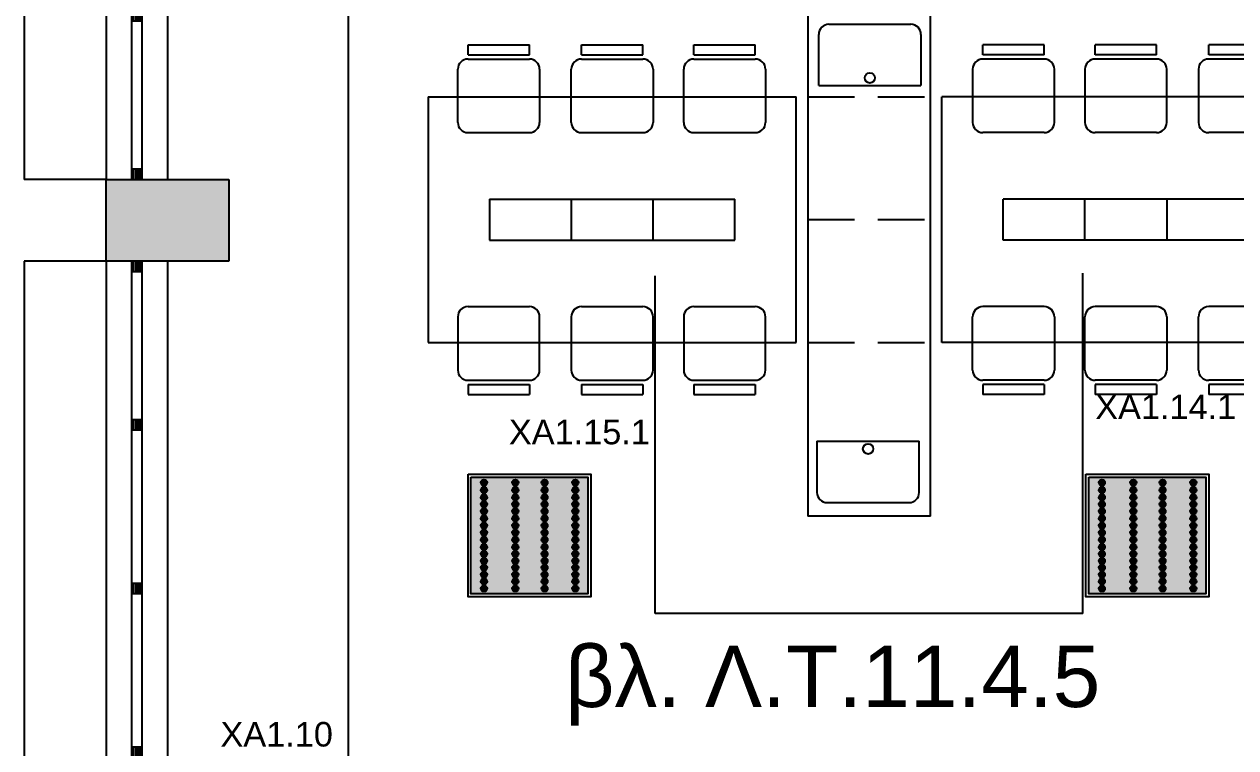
# Model space of a CAD drawing. Header units: metres. Extents: x 0 to 132, y -109 to 310.
# Drawn here: x 21.62 to 27.54, y 116.63 to 120.16 of the extents above; entities that cross this region are included whole.
import ezdxf

# ---------------------------------------------------------------- set-up
doc = ezdxf.new("R2010")
doc.units = ezdxf.units.M
doc.header["$LTSCALE"] = 0.036
doc.linetypes.add('HIDDEN', pattern=[9.525, 6.35, -3.175])
doc.layers.get('Defpoints').update_dxf_attribs({"color": 252})
for name, color, linetype in [('arxitektonika', 254, 'Continuous'), ('DIMBLK', 252, 'Continuous'), ('electext', 20, 'Continuous'), ('Epipla', 252, 'Continuous'), ('HLEK_FL001_SYMBOLS', 230, 'Continuous'), ('mihanologika text', 20, 'Continuous'), ('Parathira', 252, 'Continuous')]:
    doc.layers.add(name, color=color, linetype=linetype)
doc.styles.add('COMU-N', font='arial.ttf')
doc.styles.get("Standard").update_dxf_attribs({"font": 'arial.ttf'})
doc.dimstyles.new('CADWDOT', dxfattribs={"dimscale": 0.1, "dimtxt": 1.8, "dimasz": 0.08, "dimexe": 2, "dimexo": 0, "dimgap": 0.09, "dimtad": 0, "dimrnd": 0.001, "dimzin": 0, "dimdsep": 46, "dimtxsty": 'Standard', "dimblk1": 'ARTDIM', "dimblk2": 'ARTDIM', "dimsah": 1, "dimcen": 0.09, "dimdle": 0.05, "dimse1": 1, "dimse2": 1, "dimadec": 0, "dimazin": 0, "dimtfac": 1, "dimtmove": 0, "dimatfit": 3, "dimldrblk": 'ARTDIM', "dimfxl": 2, "dimtvp": 0.9999, "dimtolj": 1, "dimtzin": 0, "dimarcsym": 0})

# ---------------------------------------------------------------- blocks, each defined once
blk = doc.blocks.new('A$C3D465094')
at = {"layer": 'Parathira'}
for p, q in [((0.175, 0), (0.175, -3.2)), ((0.225, 0), (0.175, 0)), ((0.175, 0), (0.175, -0.05)), ((0.185, 0), (0.185, -0.05)), ((0.195, 0), (0.195, -0.05)), ((0.205, 0), (0.205, -0.05)), ((0.215, 0), (0.215, -0.05)), ((0.225, 0), (0.225, -3.2)), ((0.225, -0.05), (0.225, 0)), ((0.175, -0.05), (0.225, -0.05)), ((0.225, -0.775), (0.175, -0.775)), ((0.175, -0.775), (0.175, -0.825)), ((0.175, -0.825), (0.225, -0.825)), ((0.185, -0.775), (0.185, -0.825)), ((0.195, -0.775), (0.195, -0.825)), ((0.205, -0.775), (0.205, -0.825)), ((0.215, -0.775), (0.215, -0.825)), ((0.225, -0.825), (0.225, -0.775)), ((0.225, -1.575), (0.175, -1.575)), ((0.175, -1.575), (0.175, -1.625)), ((0.185, -1.575), (0.185, -1.625)), ((0.195, -1.575), (0.195, -1.625)), ((0.205, -1.575), (0.205, -1.625)), ((0.215, -1.575), (0.215, -1.625)), ((0.225, -1.625), (0.225, -1.575)), ((0.175, -1.625), (0.225, -1.625)), ((0.225, -2.375), (0.175, -2.375)), ((0.175, -2.375), (0.175, -2.425)), ((0.175, -2.425), (0.225, -2.425)), ((0.185, -2.375), (0.185, -2.425)), ((0.195, -2.375), (0.195, -2.425)), ((0.205, -2.375), (0.205, -2.425)), ((0.215, -2.375), (0.215, -2.425)), ((0.225, -2.425), (0.225, -2.375)), ((0.225, -3.15), (0.175, -3.15)), ((0.175, -3.15), (0.175, -3.2)), ((0.185, -3.15), (0.185, -3.2)), ((0.195, -3.15), (0.195, -3.2)), ((0.205, -3.15), (0.205, -3.2)), ((0.215, -3.15), (0.215, -3.2)), ((0.225, -3.2), (0.225, -3.15)), ((0.175, -3.2), (0.225, -3.2))]:
    blk.add_line(p, q, dxfattribs=at)
blk = doc.blocks.new('A$C03CF2789')
at = {"layer": 'Epipla'}
for p, q in [((3.4314, -0.3466), (3.4314, -8.6466)), ((4.0314, -8.6466), (4.0314, -0.3466)), ((3.5355, -6.2418), (3.9355, -6.2418)), ((3.4855, -6.5418), (3.4855, -6.2918)), ((3.9855, -6.2918), (3.9855, -6.5418)), ((1.7703, -6.3417), (2.0703, -6.3417)), ((1.7703, -6.3917), (2.0703, -6.3917)), ((2.3253, -6.3417), (2.6253, -6.3417)), ((2.3253, -6.3917), (2.6253, -6.3917)), ((2.875, -6.3417), (3.175, -6.3417)), ((2.875, -6.3917), (3.175, -6.3917)), ((4.5878, -6.3417), (4.2878, -6.3417)), ((4.5878, -6.3917), (4.2878, -6.3917)), ((5.1374, -6.3417), (4.8374, -6.3417)), ((5.1374, -6.3917), (4.8374, -6.3917)), ((5.6924, -6.3417), (5.3924, -6.3417)), ((5.6924, -6.3917), (5.3924, -6.3917)), ((1.7703, -6.4117), (2.0703, -6.4117)), ((2.3253, -6.4117), (2.6253, -6.4117)), ((2.875, -6.4117), (3.175, -6.4117)), ((4.5878, -6.4117), (4.2878, -6.4117)), ((5.1374, -6.4117), (4.8374, -6.4117)), ((5.6924, -6.4117), (5.3924, -6.4117)), ((1.7203, -6.7217), (1.7203, -6.4617)), ((2.1203, -6.4617), (2.1203, -6.7217)), ((2.2753, -6.7217), (2.2753, -6.4617)), ((2.6753, -6.4617), (2.6753, -6.7217)), ((2.825, -6.7217), (2.825, -6.4617)), ((3.225, -6.4617), (3.225, -6.7217)), ((4.2378, -6.4617), (4.2378, -6.7217)), ((4.6378, -6.7217), (4.6378, -6.4617)), ((4.7874, -6.4617), (4.7874, -6.7217)), ((5.1874, -6.7217), (5.1874, -6.4617)), ((5.3424, -6.4617), (5.3424, -6.7217)), ((3.4855, -6.5418), (3.9855, -6.5418)), ((1.5753, -6.5969), (3.3753, -6.5969)), ((1.5753, -6.5969), (1.5753, -7.7969)), ((3.3753, -7.7969), (3.3753, -6.5969)), ((4.0874, -7.7969), (4.0874, -6.5969)), ((5.8874, -6.5969), (4.0874, -6.5969)), ((1.7703, -6.7717), (2.0703, -6.7717)), ((2.3253, -6.7717), (2.6253, -6.7717)), ((2.875, -6.7717), (3.175, -6.7717)), ((4.5878, -6.7717), (4.2878, -6.7717)), ((5.1374, -6.7717), (4.8374, -6.7717)), ((5.6924, -6.7717), (5.3924, -6.7717)), ((1.8753, -7.0969), (1.8753, -7.2969)), ((1.8753, -7.0969), (3.0753, -7.0969)), ((2.2753, -7.0969), (2.2753, -7.2969)), ((2.6753, -7.2969), (2.6753, -7.0969)), ((3.0753, -7.2969), (3.0753, -7.0969)), ((5.5874, -7.0969), (4.3874, -7.0969)), ((4.3874, -7.2969), (4.3874, -7.0969)), ((4.7874, -7.2969), (4.7874, -7.0969)), ((5.1874, -7.0969), (5.1874, -7.2969)), ((1.8753, -7.2969), (3.0753, -7.2969)), ((5.5874, -7.2969), (4.3874, -7.2969)), ((1.7703, -7.6221), (2.0703, -7.6221)), ((2.3253, -7.6221), (2.6253, -7.6221)), ((2.875, -7.6221), (3.175, -7.6221)), ((4.5878, -7.6221), (4.2878, -7.6221)), ((5.1374, -7.6221), (4.8374, -7.6221)), ((5.6924, -7.6221), (5.3924, -7.6221)), ((1.7203, -7.6721), (1.7203, -7.9321)), ((2.1203, -7.9321), (2.1203, -7.6721)), ((2.2753, -7.6721), (2.2753, -7.9321)), ((2.6753, -7.9321), (2.6753, -7.6721)), ((2.825, -7.6721), (2.825, -7.9321)), ((3.225, -7.9321), (3.225, -7.6721)), ((4.2378, -7.9321), (4.2378, -7.6721)), ((4.6378, -7.6721), (4.6378, -7.9321)), ((4.7874, -7.9321), (4.7874, -7.6721)), ((5.1874, -7.6721), (5.1874, -7.9321)), ((5.3424, -7.9321), (5.3424, -7.6721)), ((1.5753, -7.7969), (3.3753, -7.7969)), ((5.8874, -7.7969), (4.0874, -7.7969)), ((1.7703, -7.9821), (2.0703, -7.9821)), ((2.3253, -7.9821), (2.6253, -7.9821)), ((2.875, -7.9821), (3.175, -7.9821)), ((4.5878, -7.9821), (4.2878, -7.9821)), ((5.1374, -7.9821), (4.8374, -7.9821)), ((5.6924, -7.9821), (5.3924, -7.9821)), ((1.7703, -8.0021), (2.0703, -8.0021)), ((1.7703, -8.0521), (2.0703, -8.0521)), ((2.3253, -8.0021), (2.6253, -8.0021)), ((2.3253, -8.0521), (2.6253, -8.0521)), ((2.875, -8.0021), (3.175, -8.0021)), ((2.875, -8.0521), (3.175, -8.0521)), ((4.5878, -8.0021), (4.2878, -8.0021)), ((4.5878, -8.0521), (4.2878, -8.0521)), ((5.1374, -8.0021), (4.8374, -8.0021)), ((5.1374, -8.0521), (4.8374, -8.0521)), ((5.6924, -8.0021), (5.3924, -8.0021)), ((5.6924, -8.0521), (5.3924, -8.0521)), ((3.4767, -8.2803), (3.4767, -8.5303)), ((3.4767, -8.2803), (3.9767, -8.2803)), ((3.9767, -8.5303), (3.9767, -8.2803)), ((3.5267, -8.5803), (3.9267, -8.5803)), ((4.0314, -8.6466), (3.4314, -8.6466))]:
    blk.add_line(p, q, dxfattribs=at)
at = {"layer": 'Epipla', "linetype": 'HIDDEN'}
for p, q in [((3.4314, -6.5969), (4.0314, -6.5969)), ((3.4314, -7.1969), (4.0314, -7.1969)), ((3.4314, -7.7969), (4.0314, -7.7969))]:
    blk.add_line(p, q, dxfattribs=at)
at = {"layer": 'Epipla'}
for points in [[(1.7703, -6.3917), (1.7703, -6.3417)], [(2.0703, -6.3917), (2.0703, -6.3417)], [(2.3253, -6.3917), (2.3253, -6.3417)], [(2.6253, -6.3917), (2.6253, -6.3417)], [(2.875, -6.3917), (2.875, -6.3417)], [(3.175, -6.3917), (3.175, -6.3417)], [(4.2878, -6.3917), (4.2878, -6.3417)], [(4.5878, -6.3917), (4.5878, -6.3417)], [(4.8374, -6.3917), (4.8374, -6.3417)], [(5.1374, -6.3917), (5.1374, -6.3417)], [(5.3924, -6.3917), (5.3924, -6.3417)], [(1.7703, -8.0021), (1.7703, -8.0521)], [(2.0703, -8.0021), (2.0703, -8.0521)], [(2.3253, -8.0021), (2.3253, -8.0521)], [(2.6253, -8.0021), (2.6253, -8.0521)], [(2.875, -8.0021), (2.875, -8.0521)], [(3.175, -8.0021), (3.175, -8.0521)], [(4.2878, -8.0021), (4.2878, -8.0521)], [(4.5878, -8.0021), (4.5878, -8.0521)], [(4.8374, -8.0021), (4.8374, -8.0521)], [(5.1374, -8.0021), (5.1374, -8.0521)], [(5.3924, -8.0021), (5.3924, -8.0521)]]:
    blk.add_lwpolyline(points, dxfattribs=at)
for centre in [(3.7355, -6.5043), (3.7267, -8.3178)]:
    blk.add_circle(centre, 0.025, dxfattribs=at)
for centre, start, end in [((3.5355, -6.2918), 90, 180), ((3.9355, -6.2918), 0, 90), ((1.7703, -6.4617), 90, 180), ((2.0703, -6.4617), 0, 90), ((2.3253, -6.4617), 90, 180), ((2.6253, -6.4617), 0, 90), ((2.875, -6.4617), 90, 180), ((3.175, -6.4617), 0, 90), ((4.2878, -6.4617), 90, 180), ((4.5878, -6.4617), 0, 90), ((4.8374, -6.4617), 90, 180), ((5.1374, -6.4617), 0, 90), ((5.3924, -6.4617), 90, 180), ((1.7703, -6.7217), 180, 270), ((2.0703, -6.7217), 270, 0), ((2.3253, -6.7217), 180, 270), ((2.6253, -6.7217), 270, 0), ((2.875, -6.7217), 180, 270), ((3.175, -6.7217), 270, 0), ((4.2878, -6.7217), 180, 270), ((4.5878, -6.7217), 270, 0), ((4.8374, -6.7217), 180, 270), ((5.1374, -6.7217), 270, 0), ((5.3924, -6.7217), 180, 270), ((1.7703, -7.6721), 90, 180), ((2.0703, -7.6721), 0, 90), ((2.3253, -7.6721), 90, 180), ((2.6253, -7.6721), 0, 90), ((2.875, -7.6721), 90, 180), ((3.175, -7.6721), 0, 90), ((4.2878, -7.6721), 90, 180), ((4.5878, -7.6721), 0, 90), ((4.8374, -7.6721), 90, 180), ((5.1374, -7.6721), 0, 90), ((5.3924, -7.6721), 90, 180), ((1.7703, -7.9321), 180, 270), ((2.0703, -7.9321), 270, 0), ((2.3253, -7.9321), 180, 270), ((2.6253, -7.9321), 270, 0), ((2.875, -7.9321), 180, 270), ((3.175, -7.9321), 270, 0), ((4.2878, -7.9321), 180, 270), ((4.5878, -7.9321), 270, 0), ((4.8374, -7.9321), 180, 270), ((5.1374, -7.9321), 270, 0), ((5.3924, -7.9321), 180, 270), ((3.5267, -8.5303), 180, 270), ((3.9267, -8.5303), 270, 0)]:
    blk.add_arc(centre, 0.05, start, end, dxfattribs=at)
blk = doc.blocks.new('ARTDIM')
at = {"layer": 'DIMBLK'}
for p, q in [((0, -24.9975), (0, 24.9975)), ((-24.9975, 0), (24.9975, 0))]:
    blk.add_line(p, q, dxfattribs=at)
blk.add_circle((0, 0), 8.25, dxfattribs=at)
blk = doc.blocks.new('*D451')
at = {"layer": 'arxitektonika', "color": 0, "lineweight": -2}
blk.add_line((23.2019, 126.1474), (23.2019, 115.8134), dxfattribs=at)
at = {"layer": 'Defpoints', "color": 0, "transparency": 16777216}
for p in [(25.9182, 126.1554), (23.2019, 115.8054), (25.9182, 115.8054)]:
    blk.add_point(p, dxfattribs=at)
at = {"layer": 'arxitektonika', "color": 0, "lineweight": -2, "xscale": 0.008, "yscale": 0.008, "zscale": 0.008}
for p, rotation in [((23.2019, 126.1554), 90), ((23.2019, 115.8054), 270)]:
    blk.add_blockref('ARTDIM', p, dxfattribs=dict(at, rotation=rotation))
at = {"layer": 'arxitektonika', "color": 0, "insert": (23.0219, 120.9804), "char_height": 0.18, "attachment_point": 5, "rotation": 90}
blk.add_mtext('\\A1;10.35', dxfattribs=at)
blk = doc.blocks.new('panel led 4x16W 60x60cm acrylic')
at = {"layer": 'HLEK_FL001_SYMBOLS', "linetype": 'Continuous', "lineweight": 0}
h = blk.add_hatch(color=201, dxfattribs=at)
h.dxf.hatch_style = 1
h.paths.add_polyline_path([(45.4184, 65.5575), (45.4184, 64.9863), (45.9896, 64.9863), (45.9896, 65.5575)])
h.paths.add_polyline_path([(45.6208, 65.3554, -1), (45.6508, 65.3554, -1)], flags=16)
h.paths.add_polyline_path([(45.6208, 65.3904, -1), (45.6508, 65.3904, -1)], flags=16)
h.paths.add_polyline_path([(45.7936, 65.3554, -1), (45.7636, 65.3554, -1)], flags=16)
h.paths.add_polyline_path([(45.7636, 65.3904, -1), (45.7936, 65.3904, -1)], flags=16)
h.paths.add_polyline_path([(45.6508, 65.3202, -1), (45.6208, 65.3202, -1)], flags=16)
h.paths.add_polyline_path([(45.7936, 65.3202, -1), (45.7636, 65.3202, -1)], flags=16)
h.paths.add_polyline_path([(45.6208, 65.4249, -1), (45.6508, 65.4249, -1)], flags=16)
h.paths.add_polyline_path([(45.7636, 65.4249, -1), (45.7936, 65.4249, -1)], flags=16)
h.paths.add_polyline_path([(45.6508, 65.2864, -1), (45.6208, 65.2864, -1)], flags=16)
h.paths.add_polyline_path([(45.7936, 65.2864, -1), (45.7636, 65.2864, -1)], flags=16)
h.paths.add_polyline_path([(45.6208, 65.4586, -1), (45.6508, 65.4586, -1)], flags=16)
h.paths.add_polyline_path([(45.7636, 65.4586, -1), (45.7936, 65.4586, -1)], flags=16)
h.paths.add_polyline_path([(45.6508, 65.2511, -1), (45.6208, 65.2511, -1)], flags=16)
h.paths.add_polyline_path([(45.7936, 65.2511, -1), (45.7636, 65.2511, -1)], flags=16)
h.paths.add_polyline_path([(45.6208, 65.4943, -1), (45.6508, 65.4943, -1)], flags=16)
h.paths.add_polyline_path([(45.7636, 65.4943, -1), (45.7936, 65.4943, -1)], flags=16)
h.paths.add_polyline_path([(45.6508, 65.2158, -1), (45.6208, 65.2158, -1)], flags=16)
h.paths.add_polyline_path([(45.7936, 65.2158, -1), (45.7636, 65.2158, -1)], flags=16)
h.paths.add_polyline_path([(45.6208, 65.531, -1), (45.6508, 65.531, -1)], flags=16)
h.paths.add_polyline_path([(45.7636, 65.531, -1), (45.7936, 65.531, -1)], flags=16)
h.paths.add_polyline_path([(45.6508, 65.1817, -1), (45.6208, 65.1817, -1)], flags=16)
h.paths.add_polyline_path([(45.7936, 65.1817, -1), (45.7636, 65.1817, -1)], flags=16)
h.paths.add_polyline_path([(45.4672, 65.3554, -1), (45.4972, 65.3554, -1)], flags=16)
h.paths.add_polyline_path([(45.4672, 65.3904, -1), (45.4972, 65.3904, -1)], flags=16)
h.paths.add_polyline_path([(45.4972, 65.3202, -1), (45.4672, 65.3202, -1)], flags=16)
h.paths.add_polyline_path([(45.6508, 65.1482, -1), (45.6208, 65.1482, -1)], flags=16)
h.paths.add_polyline_path([(45.9441, 65.3554, -1), (45.9141, 65.3554, -1)], flags=16)
h.paths.add_polyline_path([(45.9441, 65.3904, -1), (45.9141, 65.3904, -1)], flags=16)
h.paths.add_polyline_path([(45.7936, 65.1482, -1), (45.7636, 65.1482, -1)], flags=16)
h.paths.add_polyline_path([(45.4672, 65.4249, -1), (45.4972, 65.4249, -1)], flags=16)
h.paths.add_polyline_path([(45.9441, 65.3202, -1), (45.9141, 65.3202, -1)], flags=16)
h.paths.add_polyline_path([(45.4972, 65.2864, -1), (45.4672, 65.2864, -1)], flags=16)
h.paths.add_polyline_path([(45.9141, 65.4249, -1), (45.9441, 65.4249, -1)], flags=16)
h.paths.add_polyline_path([(45.9441, 65.2864, -1), (45.9141, 65.2864, -1)], flags=16)
h.paths.add_polyline_path([(45.4672, 65.4586, -1), (45.4972, 65.4586, -1)], flags=16)
h.paths.add_polyline_path([(45.9141, 65.4586, -1), (45.9441, 65.4586, -1)], flags=16)
h.paths.add_polyline_path([(45.4972, 65.2511, -1), (45.4672, 65.2511, -1)], flags=16)
h.paths.add_polyline_path([(45.9441, 65.2511, -1), (45.9141, 65.2511, -1)], flags=16)
h.paths.add_polyline_path([(45.4672, 65.4943, -1), (45.4972, 65.4943, -1)], flags=16)
h.paths.add_polyline_path([(45.6508, 65.1152, -1), (45.6208, 65.1152, -1)], flags=16)
h.paths.add_polyline_path([(45.7936, 65.1152, -1), (45.7636, 65.1152, -1)], flags=16)
h.paths.add_polyline_path([(45.9141, 65.4943, -1), (45.9441, 65.4943, -1)], flags=16)
h.paths.add_polyline_path([(45.4972, 65.2158, -1), (45.4672, 65.2158, -1)], flags=16)
h.paths.add_polyline_path([(45.9441, 65.2158, -1), (45.9141, 65.2158, -1)], flags=16)
h.paths.add_polyline_path([(45.4672, 65.531, -1), (45.4972, 65.531, -1)], flags=16)
h.paths.add_polyline_path([(45.9141, 65.531, -1), (45.9441, 65.531, -1)], flags=16)
h.paths.add_polyline_path([(45.4972, 65.1817, -1), (45.4672, 65.1817, -1)], flags=16)
h.paths.add_polyline_path([(45.9441, 65.1817, -1), (45.9141, 65.1817, -1)], flags=16)
h.paths.add_polyline_path([(45.6508, 65.0811, -1), (45.6208, 65.0811, -1)], flags=16)
h.paths.add_polyline_path([(45.7936, 65.0811, -1), (45.7636, 65.0811, -1)], flags=16)
h.paths.add_polyline_path([(45.4972, 65.1482, -1), (45.4672, 65.1482, -1)], flags=16)
h.paths.add_polyline_path([(45.9441, 65.1482, -1), (45.9141, 65.1482, -1)], flags=16)
h.paths.add_polyline_path([(45.6508, 65.048, -1), (45.6208, 65.048, -1)], flags=16)
h.paths.add_polyline_path([(45.7936, 65.048, -1), (45.7636, 65.048, -1)], flags=16)
h.paths.add_polyline_path([(45.4972, 65.1152, -1), (45.4672, 65.1152, -1)], flags=16)
h.paths.add_polyline_path([(45.9441, 65.1152, -1), (45.9141, 65.1152, -1)], flags=16)
h.paths.add_polyline_path([(45.6508, 65.0128, -1), (45.6208, 65.0128, -1)], flags=16)
h.paths.add_polyline_path([(45.4972, 65.0811, -1), (45.4672, 65.0811, -1)], flags=16)
h.paths.add_polyline_path([(45.7936, 65.0128, -1), (45.7636, 65.0128, -1)], flags=16)
h.paths.add_polyline_path([(45.9441, 65.0811, -1), (45.9141, 65.0811, -1)], flags=16)
h.paths.add_polyline_path([(45.4972, 65.048, -1), (45.4672, 65.048, -1)], flags=16)
h.paths.add_polyline_path([(45.9441, 65.048, -1), (45.9141, 65.048, -1)], flags=16)
h.paths.add_polyline_path([(45.4972, 65.0128, -1), (45.4672, 65.0128, -1)], flags=16)
h.paths.add_polyline_path([(45.9441, 65.0128, -1), (45.9141, 65.0128, -1)], flags=16)
h = blk.add_hatch(color=11, dxfattribs=at)
h.dxf.hatch_style = 1
h.paths.add_polyline_path([(45.4972, 65.531, 1), (45.4672, 65.531, 1)])
h = blk.add_hatch(color=11, dxfattribs=at)
h.dxf.hatch_style = 1
h.paths.add_polyline_path([(45.6508, 65.531, 1), (45.6208, 65.531, 1)])
h = blk.add_hatch(color=11, dxfattribs=at)
h.dxf.hatch_style = 1
h.paths.add_polyline_path([(45.7936, 65.531, 1), (45.7636, 65.531, 1)])
h = blk.add_hatch(color=11, dxfattribs=at)
h.dxf.hatch_style = 1
h.paths.add_polyline_path([(45.9441, 65.531, 1), (45.9141, 65.531, 1)])
h = blk.add_hatch(color=11, dxfattribs=at)
h.dxf.hatch_style = 1
h.paths.add_polyline_path([(45.4972, 65.4943, 1), (45.4672, 65.4943, 1)])
h = blk.add_hatch(color=11, dxfattribs=at)
h.dxf.hatch_style = 1
h.paths.add_polyline_path([(45.4972, 65.4586, 1), (45.4672, 65.4586, 1)])
h = blk.add_hatch(color=11, dxfattribs=at)
h.dxf.hatch_style = 1
h.paths.add_polyline_path([(45.6508, 65.4943, 1), (45.6208, 65.4943, 1)])
h = blk.add_hatch(color=11, dxfattribs=at)
h.dxf.hatch_style = 1
h.paths.add_polyline_path([(45.6508, 65.4586, 1), (45.6208, 65.4586, 1)])
h = blk.add_hatch(color=11, dxfattribs=at)
h.dxf.hatch_style = 1
h.paths.add_polyline_path([(45.7936, 65.4943, 1), (45.7636, 65.4943, 1)])
h = blk.add_hatch(color=11, dxfattribs=at)
h.dxf.hatch_style = 1
h.paths.add_polyline_path([(45.7936, 65.4586, 1), (45.7636, 65.4586, 1)])
h = blk.add_hatch(color=11, dxfattribs=at)
h.dxf.hatch_style = 1
h.paths.add_polyline_path([(45.9441, 65.4943, 1), (45.9141, 65.4943, 1)])
h = blk.add_hatch(color=11, dxfattribs=at)
h.dxf.hatch_style = 1
h.paths.add_polyline_path([(45.9441, 65.4586, 1), (45.9141, 65.4586, 1)])
h = blk.add_hatch(color=11, dxfattribs=at)
h.dxf.hatch_style = 1
h.paths.add_polyline_path([(45.4972, 65.4249, 1), (45.4672, 65.4249, 1)])
h = blk.add_hatch(color=11, dxfattribs=at)
h.dxf.hatch_style = 1
h.paths.add_polyline_path([(45.6508, 65.4249, 1), (45.6208, 65.4249, 1)])
h = blk.add_hatch(color=11, dxfattribs=at)
h.dxf.hatch_style = 1
h.paths.add_polyline_path([(45.7936, 65.4249, 1), (45.7636, 65.4249, 1)])
h = blk.add_hatch(color=11, dxfattribs=at)
h.dxf.hatch_style = 1
h.paths.add_polyline_path([(45.9441, 65.4249, 1), (45.9141, 65.4249, 1)])
h = blk.add_hatch(color=11, dxfattribs=at)
h.dxf.hatch_style = 1
h.paths.add_polyline_path([(45.4972, 65.3904, 1), (45.4672, 65.3904, 1)])
h = blk.add_hatch(color=11, dxfattribs=at)
h.dxf.hatch_style = 1
h.paths.add_polyline_path([(45.4972, 65.3554, 1), (45.4672, 65.3554, 1)])
h = blk.add_hatch(color=11, dxfattribs=at)
h.dxf.hatch_style = 1
h.paths.add_polyline_path([(45.6508, 65.3904, 1), (45.6208, 65.3904, 1)])
h = blk.add_hatch(color=11, dxfattribs=at)
h.dxf.hatch_style = 1
h.paths.add_polyline_path([(45.6508, 65.3554, 1), (45.6208, 65.3554, 1)])
h = blk.add_hatch(color=11, dxfattribs=at)
h.dxf.hatch_style = 1
h.paths.add_polyline_path([(45.7936, 65.3904, 1), (45.7636, 65.3904, 1)])
h = blk.add_hatch(color=11, dxfattribs=at)
h.dxf.hatch_style = 1
h.paths.add_polyline_path([(45.7936, 65.3554, 1), (45.7636, 65.3554, 1)])
h = blk.add_hatch(color=11, dxfattribs=at)
h.dxf.hatch_style = 1
h.paths.add_polyline_path([(45.9441, 65.3904, 1), (45.9141, 65.3904, 1)])
h = blk.add_hatch(color=11, dxfattribs=at)
h.dxf.hatch_style = 1
h.paths.add_polyline_path([(45.9441, 65.3554, 1), (45.9141, 65.3554, 1)])
h = blk.add_hatch(color=11, dxfattribs=at)
h.dxf.hatch_style = 1
h.paths.add_polyline_path([(45.4972, 65.3202, 1), (45.4672, 65.3202, 1)])
h = blk.add_hatch(color=11, dxfattribs=at)
h.dxf.hatch_style = 1
h.paths.add_polyline_path([(45.4972, 65.2864, 1), (45.4672, 65.2864, 1)])
h = blk.add_hatch(color=11, dxfattribs=at)
h.dxf.hatch_style = 1
h.paths.add_polyline_path([(45.6508, 65.3202, 1), (45.6208, 65.3202, 1)])
h = blk.add_hatch(color=11, dxfattribs=at)
h.dxf.hatch_style = 1
h.paths.add_polyline_path([(45.6508, 65.2864, 1), (45.6208, 65.2864, 1)])
h = blk.add_hatch(color=11, dxfattribs=at)
h.dxf.hatch_style = 1
h.paths.add_polyline_path([(45.7936, 65.3202, 1), (45.7636, 65.3202, 1)])
h = blk.add_hatch(color=11, dxfattribs=at)
h.dxf.hatch_style = 1
h.paths.add_polyline_path([(45.7936, 65.2864, 1), (45.7636, 65.2864, 1)])
h = blk.add_hatch(color=11, dxfattribs=at)
h.dxf.hatch_style = 1
h.paths.add_polyline_path([(45.9441, 65.3202, 1), (45.9141, 65.3202, 1)])
h = blk.add_hatch(color=11, dxfattribs=at)
h.dxf.hatch_style = 1
h.paths.add_polyline_path([(45.9441, 65.2864, 1), (45.9141, 65.2864, 1)])
h = blk.add_hatch(color=11, dxfattribs=at)
h.dxf.hatch_style = 1
h.paths.add_polyline_path([(45.4972, 65.2511, 1), (45.4672, 65.2511, 1)])
h = blk.add_hatch(color=11, dxfattribs=at)
h.dxf.hatch_style = 1
h.paths.add_polyline_path([(45.6508, 65.2511, 1), (45.6208, 65.2511, 1)])
h = blk.add_hatch(color=11, dxfattribs=at)
h.dxf.hatch_style = 1
h.paths.add_polyline_path([(45.7936, 65.2511, 1), (45.7636, 65.2511, 1)])
h = blk.add_hatch(color=11, dxfattribs=at)
h.dxf.hatch_style = 1
h.paths.add_polyline_path([(45.9441, 65.2511, 1), (45.9141, 65.2511, 1)])
h = blk.add_hatch(color=11, dxfattribs=at)
h.dxf.hatch_style = 1
h.paths.add_polyline_path([(45.4972, 65.2158, 1), (45.4672, 65.2158, 1)])
h = blk.add_hatch(color=11, dxfattribs=at)
h.dxf.hatch_style = 1
h.paths.add_polyline_path([(45.4972, 65.1817, 1), (45.4672, 65.1817, 1)])
h = blk.add_hatch(color=11, dxfattribs=at)
h.dxf.hatch_style = 1
h.paths.add_polyline_path([(45.6508, 65.2158, 1), (45.6208, 65.2158, 1)])
h = blk.add_hatch(color=11, dxfattribs=at)
h.dxf.hatch_style = 1
h.paths.add_polyline_path([(45.6508, 65.1817, 1), (45.6208, 65.1817, 1)])
h = blk.add_hatch(color=11, dxfattribs=at)
h.dxf.hatch_style = 1
h.paths.add_polyline_path([(45.7936, 65.2158, 1), (45.7636, 65.2158, 1)])
h = blk.add_hatch(color=11, dxfattribs=at)
h.dxf.hatch_style = 1
h.paths.add_polyline_path([(45.7936, 65.1817, 1), (45.7636, 65.1817, 1)])
h = blk.add_hatch(color=11, dxfattribs=at)
h.dxf.hatch_style = 1
h.paths.add_polyline_path([(45.9441, 65.2158, 1), (45.9141, 65.2158, 1)])
h = blk.add_hatch(color=11, dxfattribs=at)
h.dxf.hatch_style = 1
h.paths.add_polyline_path([(45.9441, 65.1817, 1), (45.9141, 65.1817, 1)])
h = blk.add_hatch(color=11, dxfattribs=at)
h.dxf.hatch_style = 1
h.paths.add_polyline_path([(45.4972, 65.1482, 1), (45.4672, 65.1482, 1)])
h = blk.add_hatch(color=11, dxfattribs=at)
h.dxf.hatch_style = 1
h.paths.add_polyline_path([(45.4972, 65.1152, 1), (45.4672, 65.1152, 1)])
h = blk.add_hatch(color=11, dxfattribs=at)
h.dxf.hatch_style = 1
h.paths.add_polyline_path([(45.6508, 65.1482, 1), (45.6208, 65.1482, 1)])
h = blk.add_hatch(color=11, dxfattribs=at)
h.dxf.hatch_style = 1
h.paths.add_polyline_path([(45.6508, 65.1152, 1), (45.6208, 65.1152, 1)])
h = blk.add_hatch(color=11, dxfattribs=at)
h.dxf.hatch_style = 1
h.paths.add_polyline_path([(45.7936, 65.1482, 1), (45.7636, 65.1482, 1)])
h = blk.add_hatch(color=11, dxfattribs=at)
h.dxf.hatch_style = 1
h.paths.add_polyline_path([(45.7936, 65.1152, 1), (45.7636, 65.1152, 1)])
h = blk.add_hatch(color=11, dxfattribs=at)
h.dxf.hatch_style = 1
h.paths.add_polyline_path([(45.9441, 65.1482, 1), (45.9141, 65.1482, 1)])
h = blk.add_hatch(color=11, dxfattribs=at)
h.dxf.hatch_style = 1
h.paths.add_polyline_path([(45.9441, 65.1152, 1), (45.9141, 65.1152, 1)])
h = blk.add_hatch(color=11, dxfattribs=at)
h.dxf.hatch_style = 1
h.paths.add_polyline_path([(45.4972, 65.0811, 1), (45.4672, 65.0811, 1)])
h = blk.add_hatch(color=11, dxfattribs=at)
h.dxf.hatch_style = 1
h.paths.add_polyline_path([(45.4972, 65.048, 1), (45.4672, 65.048, 1)])
h = blk.add_hatch(color=11, dxfattribs=at)
h.dxf.hatch_style = 1
h.paths.add_polyline_path([(45.6508, 65.0811, 1), (45.6208, 65.0811, 1)])
h = blk.add_hatch(color=11, dxfattribs=at)
h.dxf.hatch_style = 1
h.paths.add_polyline_path([(45.6508, 65.048, 1), (45.6208, 65.048, 1)])
h = blk.add_hatch(color=11, dxfattribs=at)
h.dxf.hatch_style = 1
h.paths.add_polyline_path([(45.7936, 65.0811, 1), (45.7636, 65.0811, 1)])
h = blk.add_hatch(color=11, dxfattribs=at)
h.dxf.hatch_style = 1
h.paths.add_polyline_path([(45.7936, 65.048, 1), (45.7636, 65.048, 1)])
h = blk.add_hatch(color=11, dxfattribs=at)
h.dxf.hatch_style = 1
h.paths.add_polyline_path([(45.9441, 65.0811, 1), (45.9141, 65.0811, 1)])
h = blk.add_hatch(color=11, dxfattribs=at)
h.dxf.hatch_style = 1
h.paths.add_polyline_path([(45.9441, 65.048, 1), (45.9141, 65.048, 1)])
h = blk.add_hatch(color=11, dxfattribs=at)
h.dxf.hatch_style = 1
h.paths.add_polyline_path([(45.4972, 65.0128, 1), (45.4672, 65.0128, 1)])
h = blk.add_hatch(color=11, dxfattribs=at)
h.dxf.hatch_style = 1
h.paths.add_polyline_path([(45.6508, 65.0128, 1), (45.6208, 65.0128, 1)])
h = blk.add_hatch(color=11, dxfattribs=at)
h.dxf.hatch_style = 1
h.paths.add_polyline_path([(45.7936, 65.0128, 1), (45.7636, 65.0128, 1)])
h = blk.add_hatch(color=11, dxfattribs=at)
h.dxf.hatch_style = 1
h.paths.add_polyline_path([(45.9441, 65.0128, 1), (45.9141, 65.0128, 1)])
at = {"layer": 'HLEK_FL001_SYMBOLS'}
for points in [[(45.4043, 65.5722), (46.0043, 65.5722), (46.0043, 64.9722), (45.4043, 64.9722)], [(45.4184, 65.5575), (45.9896, 65.5575), (45.9896, 64.9863), (45.4184, 64.9863)]]:
    blk.add_lwpolyline(points, close=True, dxfattribs=at)
for centre in [(45.4822, 65.531), (45.6358, 65.531), (45.7786, 65.531), (45.9291, 65.531), (45.4822, 65.4943), (45.4822, 65.4586), (45.6358, 65.4943), (45.6358, 65.4586), (45.7786, 65.4943), (45.7786, 65.4586), (45.9291, 65.4943), (45.9291, 65.4586), (45.4822, 65.4249), (45.6358, 65.4249), (45.7786, 65.4249), (45.9291, 65.4249), (45.4822, 65.3904), (45.4822, 65.3554), (45.6358, 65.3904), (45.6358, 65.3554), (45.7786, 65.3904), (45.7786, 65.3554), (45.9291, 65.3904), (45.9291, 65.3554), (45.4822, 65.3202), (45.4822, 65.2864), (45.6358, 65.3202), (45.6358, 65.2864), (45.7786, 65.3202), (45.7786, 65.2864), (45.9291, 65.3202), (45.9291, 65.2864), (45.4822, 65.2511), (45.6358, 65.2511), (45.7786, 65.2511), (45.9291, 65.2511), (45.4822, 65.2158), (45.4822, 65.1817), (45.6358, 65.2158), (45.6358, 65.1817), (45.7786, 65.2158), (45.7786, 65.1817), (45.9291, 65.2158), (45.9291, 65.1817), (45.4822, 65.1482), (45.4822, 65.1152), (45.6358, 65.1482), (45.6358, 65.1152), (45.7786, 65.1482), (45.7786, 65.1152), (45.9291, 65.1482), (45.9291, 65.1152), (45.4822, 65.0811), (45.4822, 65.048), (45.6358, 65.0811), (45.6358, 65.048), (45.7786, 65.0811), (45.7786, 65.048), (45.9291, 65.0811), (45.9291, 65.048), (45.4822, 65.0128), (45.6358, 65.0128), (45.7786, 65.0128), (45.9291, 65.0128)]:
    blk.add_circle(centre, 0.015, dxfattribs=at)

msp = doc.modelspace()

# ---------------------------------------------------------------- hatches: boundary and pattern name
at = {"layer": 'arxitektonika'}
msp.add_hatch(color=256, dxfattribs=at).paths.add_polyline_path([(22.0182, 119.0054), (22.6182, 119.0054), (22.6182, 119.4054), (22.0182, 119.4054)])

# ---------------------------------------------------------------- linework, layer by layer
for p, q in [((21.6182, 122.6054), (21.6182, 119.4054)), ((22.0182, 122.6054), (22.0182, 119.4054)), ((22.3182, 122.6054), (22.3182, 119.4054)), ((22.0182, 119.4054), (21.6182, 119.4054)), ((22.0182, 119.0054), (22.0182, 119.4054)), ((22.0182, 119.4054), (22.6182, 119.4054)), ((22.6182, 119.4054), (22.6182, 119.0054)), ((21.6182, 119.0054), (21.6182, 115.8054)), ((22.0182, 119.0054), (21.6182, 119.0054)), ((22.6182, 119.0054), (22.0182, 119.0054)), ((22.0182, 119.0054), (22.0182, 115.8054)), ((22.3182, 119.0054), (22.3182, 115.8054)), ((24.7044, 117.2831), (24.7044, 118.9332)), ((26.7947, 117.2831), (26.7947, 118.9474)), ((26.7947, 117.2831), (24.7044, 117.2831))]:
    msp.add_line(p, q, dxfattribs=at)

# ---------------------------------------------------------------- block references
for name, p in [('A$C03CF2789', (22.0182, 126.4054)), ('A$C3D465094', (21.9682, 122.6054)), ('A$C3D465094', (21.9682, 119.0054))]:
    msp.add_blockref(name, p, dxfattribs=at)
at = {"layer": 'HLEK_FL001_SYMBOLS', "linetype": 'Continuous', "lineweight": 0}
for p in [(-21.6158, 52.3923), (-18.5937, 52.3923)]:
    msp.add_blockref('panel led 4x16W 60x60cm acrylic', p, dxfattribs=at)

# ---------------------------------------------------------------- texts
at = {"layer": 'arxitektonika', "style": 'COMU-N'}
msp.add_text('βλ. Λ.Τ.11.4.5', height=0.3, dxfattribs=at).set_placement((24.2635, 116.8259))
at = {"layer": 'electext', "char_height": 0.12, "attachment_point": 1}
for s, width, insert in [('XA1.14.1', 0.509444, (26.8556, 118.3533)), ('XA1.15.1', 0.529672, (23.9884, 118.2303))]:
    msp.add_mtext_dynamic_manual_height_columns(s, width=width, gutter_width=0.6, heights=[0], dxfattribs=dict(at, insert=insert))
at = {"layer": 'mihanologika text', "insert": (22.5779, 116.7528), "char_height": 0.12, "attachment_point": 1}
msp.add_mtext_dynamic_manual_height_columns('ΧΑ1.10', width=0.623971, gutter_width=0.6, heights=[0], dxfattribs=at)

# ---------------------------------------------------------------- dimensions: what is measured, and where the dimension line sits
at = {"layer": 'arxitektonika'}
dim = msp.add_linear_dim(base=(23.2019, 115.8054), p1=(25.9182, 126.1554), p2=(25.9182, 115.8054), angle=90, dimstyle='CADWDOT', dxfattribs=at)
dim.commit()
dim.dimension.update_dxf_attribs({"geometry": '*D451', "text_midpoint": (23.0219, 120.9804)})

doc.saveas('drawing.dxf')
